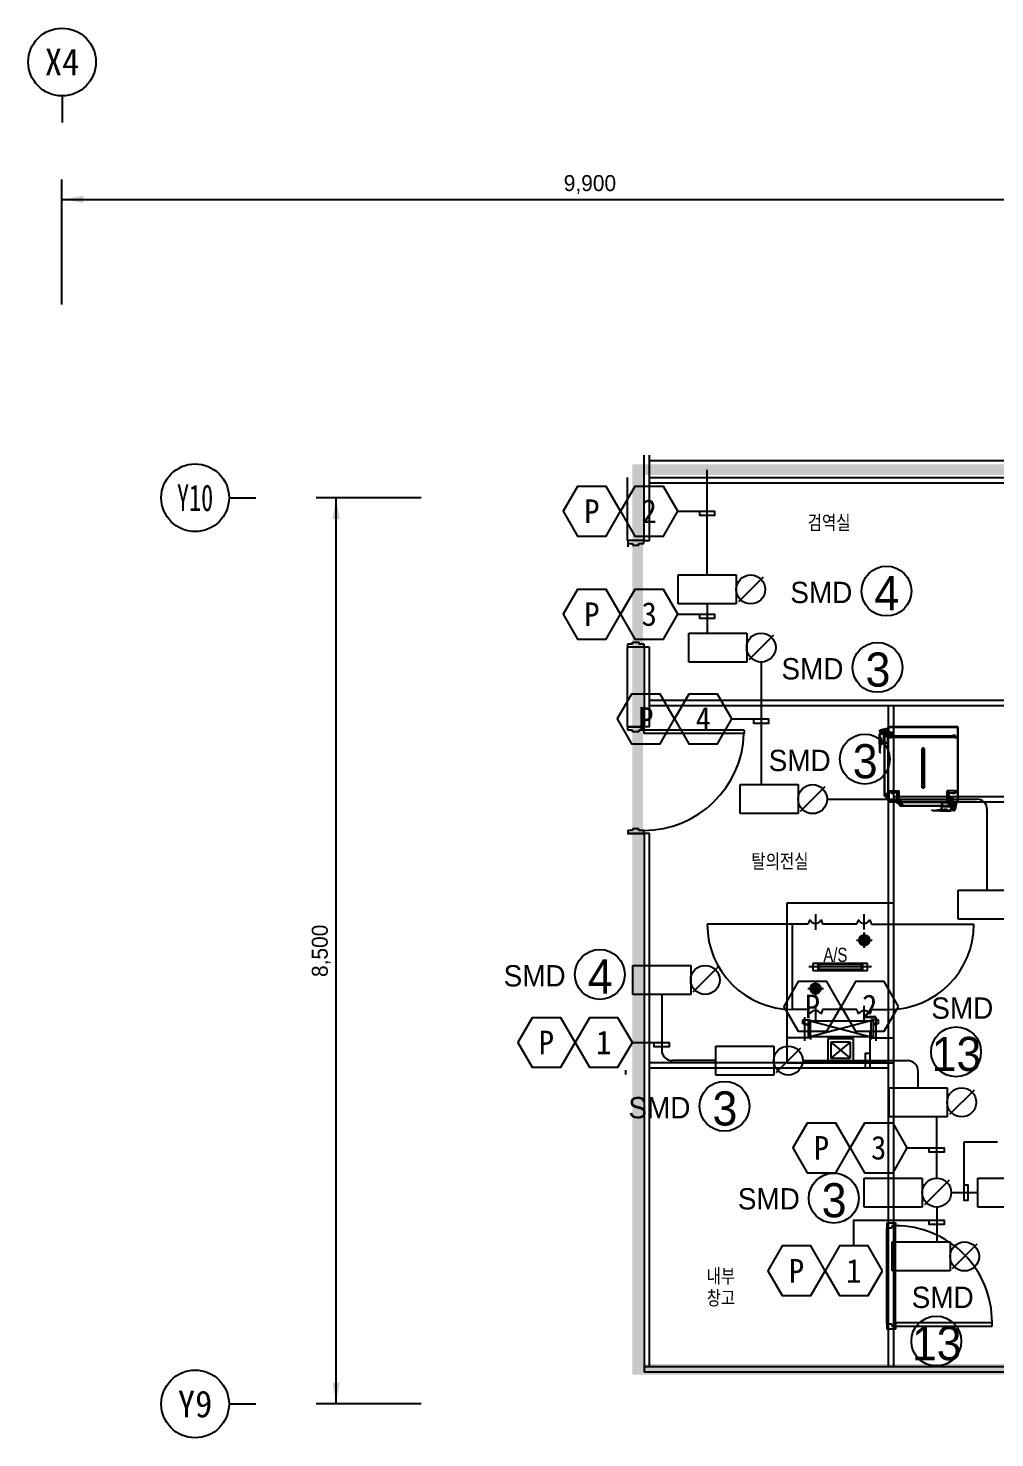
# Model space of a CAD drawing. Header units: millimetres. Extents: x 2753 to 31506, y 970 to 22960.
# Drawn here: x 4165 to 13228, y 7774 to 20997 of the extents above; entities that cross this region are included whole.
import ezdxf
from ezdxf.enums import TextEntityAlignment as Align

# ---------------------------------------------------------------- set-up
doc = ezdxf.new("R2010")
doc.units = ezdxf.units.MM
doc.header["$LTSCALE"] = 120
doc.linetypes.add('HIDDENX2', pattern=[0.75, 0.5, -0.25])
for name, color, linetype in [('1구역', 41, 'Continuous'), ('ARCH', 9, 'Continuous'), ('DAMPER', 2, 'Continuous'), ('fire', 2, 'Continuous'), ('fire-l', 4, 'Continuous'), ('smd-f', 2, 'Continuous')]:
    doc.layers.add(name, color=color, linetype=linetype)
doc.styles.add('GHD', font='')
doc.styles.add('ghs', font='')
doc.styles.add('TT', font='')
doc.styles.add('돋움', font='')
doc.styles.add('울릉도l', font='')
doc.styles.get('GHD').set_extended_font_data('Dotum')
doc.styles.get('ghs').set_extended_font_data('Dotum')
doc.styles.get('TT').set_extended_font_data('Dotum')
doc.styles.get('돋움').set_extended_font_data('DotumChe')
doc.styles.get('울릉도l').set_extended_font_data('Dotum')

# ---------------------------------------------------------------- blocks, each defined once
blk = doc.blocks.new('주열마킹$0$')
blk.add_line((0, 5), (0, 0))
blk.add_circle((0, 11.35), 6.35)
at = {"color": 3, "style": '돋움'}
blk.add_attdef('NO', text='', height=5, dxfattribs=at).set_placement((0, 11.35), align=Align.MIDDLE_CENTER)
blk = doc.blocks.new('*U2')
blk.add_line((0, 5), (0, 0))
blk.add_circle((0, 11.35), 6.35)
at = {"color": 3, "style": '돋움'}
blk.add_attdef('NO', text='', height=5, dxfattribs=at).set_placement((0, 11.35), align=Align.MIDDLE_CENTER)
blk = doc.blocks.new('e-22-1')
at = {"layer": 'DAMPER'}
blk.add_line((-5, 1), (-1, 1), dxfattribs=at)
at = {"layer": 'fire'}
for p, q in [((-5, -1), (-5, 1)), ((-1, 1), (-1, -1)), ((0.85, 0.85), (-0.85, -0.85)), ((-1, -1), (-5, -1))]:
    blk.add_line(p, q, dxfattribs=at)
blk.add_circle((0, 0), 1, dxfattribs=at)

msp = doc.modelspace()

# ---------------------------------------------------------------- linework, layer by layer
at = {"layer": '1구역', "color": 2, "linetype": 'HIDDENX2', "ltscale": 7, "const_width": 100, "elevation": 0}
msp.add_lwpolyline([(9880, 16855), (9880, 8418), (21157, 8418), (21157, 16855)], close=True, dxfattribs=at)
at = {"layer": 'ARCH', "color": 1}
for p, q in [((4482, 18405, 0), (4482, 19578, 0)), ((4482, 19391, 0), (14382, 19391, 0)), ((7849, 16592, 0), (6865, 16592, 0)), ((7052, 8092, 0), (7052, 16592, 0)), ((7849, 8092, 0), (6865, 8092, 0))]:
    msp.add_line(p, q, dxfattribs=at)
at = {"layer": 'ARCH', "color": 9}
for p, q in [((9942, 16192, 0), (9942, 16992, 0)), ((9942, 16942, 0), (9942, 16942, 0)), ((9992, 16192, 0), (9992, 16992, 0)), ((9992, 16192, 0), (9992, 16942, 0)), ((9992, 16942, 0), (9992, 16942, 0)), ((9992, 16942, 0), (17332, 16942, 0)), ((9782, 16782, 0), (9782, 16192, 0)), ((9992, 16782, 0), (14032, 16782, 0)), ((9992, 16732, 0), (13332, 16732, 0)), ((9942, 16192, 0), (9782, 16192, 0)), ((9937, 16192, 0), (9787, 16192, 0)), ((9787, 16192, 0), (9787, 16162, 0)), ((9937, 16192, 0), (9787, 16192, 0)), ((9787, 16192, 0), (9787, 16162, 0)), ((9787, 16162, 0), (9787, 16132, 0)), ((9787, 16162, 0), (9787, 16132, 0)), ((9787, 16162, 0), (9832, 16162, 0)), ((9787, 16162, 0), (9832, 16162, 0)), ((9832, 16162, 0), (9832, 16147, 0)), ((9832, 16162, 0), (9832, 16147, 0)), ((9832, 16147, 0), (9892, 16147, 0)), ((9832, 16147, 0), (9892, 16147, 0)), ((9892, 16147, 0), (9892, 16162, 0)), ((9892, 16162, 0), (9937, 16162, 0)), ((9892, 16147, 0), (9892, 16162, 0)), ((9892, 16162, 0), (9937, 16162, 0)), ((9937, 16162, 0), (9937, 16192, 0)), ((9937, 16162, 0), (9937, 16192, 0)), ((9942, 16192, 0), (9992, 16192, 0)), ((9787, 15192, 0), (9787, 15222, 0)), ((9787, 15222, 0), (9832, 15222, 0)), ((9787, 15192, 0), (9787, 15222, 0)), ((9787, 15222, 0), (9832, 15222, 0)), ((9832, 15222, 0), (9832, 15237, 0)), ((9832, 15237, 0), (9892, 15237, 0)), ((9832, 15222, 0), (9832, 15237, 0)), ((9832, 15237, 0), (9892, 15237, 0)), ((9892, 15237, 0), (9892, 15222, 0)), ((9892, 15237, 0), (9892, 15222, 0)), ((9892, 15222, 0), (9937, 15222, 0)), ((9892, 15222, 0), (9937, 15222, 0)), ((9937, 15222, 0), (9937, 15192, 0)), ((9937, 15222, 0), (9937, 15192, 0)), ((9782, 15192, 0), (9782, 14442, 0)), ((9942, 15192, 0), (9782, 15192, 0)), ((9937, 15192, 0), (9787, 15192, 0)), ((9937, 15192, 0), (9787, 15192, 0)), ((9942, 15192, 0), (9942, 14442, 0)), ((9992, 15192, 0), (9942, 15192, 0)), ((9992, 14442, 0), (9992, 15192, 0)), ((9992, 14442, 0), (9992, 15192, 0)), ((9992, 14692, 0), (14032, 14692, 0)), ((9992, 14642, 0), (14032, 14642, 0)), ((12232, 8442, 0), (12232, 14642, 0)), ((12282, 8442, 0), (12282, 14642, 0)), ((9942, 14442, 0), (9782, 14442, 0)), ((9787, 14442, 0), (9937, 14442, 0)), ((9787, 14412, 0), (9787, 14442, 0)), ((9787, 14442, 0), (9937, 14442, 0)), ((9787, 14412, 0), (9787, 14442, 0)), ((9937, 14442, 0), (9937, 14412, 0)), ((9937, 14442, 0), (9937, 14412, 0)), ((9992, 14442, 0), (9942, 14442, 0)), ((12222, 14429, 0), (12150, 14413, 0)), ((12150, 14403, 0), (12150, 14413, 0)), ((12222, 14429, 0), (12167, 14413, 0)), ((12167, 14403, 0), (12167, 14413, 0)), ((12222, 14429, 0), (12232, 14429, 0)), ((12222, 14394, 0), (12222, 14429, 0)), ((12222, 14424, 0), (12232, 14424, 0)), ((12222, 14389, 0), (12222, 14424, 0)), ((12222, 14424, 0), (12222, 14398, 0)), ((12222, 14424, 0), (12222, 14398, 0)), ((12882, 14442, 0), (12232, 14442, 0)), ((12232, 14442, 0), (12232, 14342, 0)), ((12232, 14429, 0), (12232, 14394, 0)), ((12232, 14424, 0), (12232, 14389, 0)), ((12234, 14343, 0), (12234, 14441, 0)), ((12234, 14441, 0), (12881, 14441, 0)), ((12881, 14343, 0), (12881, 14441, 0)), ((12881, 14441, 0), (12881, 14343, 0)), ((12882, 14442, 0), (12882, 14342, 0)), ((12882, 14342, 0), (12882, 14442, 0)), ((12882, 14429, 0), (12882, 14394, 0)), ((12882, 14424, 0), (12882, 14389, 0)), ((9832, 14412, 0), (9787, 14412, 0)), ((9832, 14412, 0), (9787, 14412, 0)), ((9832, 14397, 0), (9832, 14412, 0)), ((9832, 14397, 0), (9832, 14412, 0)), ((9892, 14397, 0), (9832, 14397, 0)), ((9892, 14397, 0), (9832, 14397, 0)), ((9937, 14412, 0), (9892, 14412, 0)), ((9892, 14412, 0), (9892, 14397, 0)), ((9937, 14412, 0), (9892, 14412, 0)), ((9892, 14412, 0), (9892, 14397, 0)), ((10877, 14412, 0), (9937, 14412, 0)), ((9937, 14412, 0), (9937, 14382, 0)), ((10877, 14412, 0), (9937, 14412, 0)), ((9937, 14412, 0), (9937, 14382, 0)), ((10877, 14382, 0), (9937, 14382, 0)), ((10877, 14382, 0), (9937, 14382, 0)), ((10877, 14412, 0), (10877, 14382, 0)), ((10877, 14412, 0), (10877, 14382, 0)), ((12146, 14379, 0), (12194, 14379, 0)), ((12146, 14285, 0), (12146, 14379, 0)), ((12146, 14280, 0), (12146, 14379, 0)), ((12194, 14285, 0), (12146, 14285, 0)), ((12151, 14379, 0), (12149, 14374, 0)), ((12149, 14374, 0), (12149, 14317, 0)), ((12149, 14317, 0), (12166, 14285, 0)), ((12222, 14403, 0), (12150, 14403, 0)), ((12151, 14403, 0), (12151, 14395, 0)), ((12151, 14401, 0), (12166, 14401, 0)), ((12151, 14395, 0), (12155, 14387, 0)), ((12161, 14280, 0), (12166, 14285, 0)), ((12166, 14395, 0), (12162, 14387, 0)), ((12166, 14398, 0), (12166, 14390, 0)), ((12166, 14397, 0), (12222, 14397, 0)), ((12222, 14403, 0), (12167, 14403, 0)), ((12168, 14403, 0), (12168, 14395, 0)), ((12168, 14401, 0), (12183, 14401, 0)), ((12168, 14395, 0), (12172, 14387, 0)), ((12170, 14395, 0), (12170, 14379, 0)), ((12183, 14395, 0), (12179, 14387, 0)), ((12183, 14403, 0), (12183, 14395, 0)), ((12183, 14397, 0), (12222, 14397, 0)), ((12185, 14379, 0), (12185, 14285, 0)), ((12188, 14382, 0), (12188, 14379, 0)), ((12194, 14379, 0), (12194, 14285, 0)), ((12226, 14379, 0), (12194, 14379, 0)), ((12194, 14379, 0), (12194, 13805, 0)), ((12195, 14378, 0), (12225, 14378, 0)), ((12195, 13806, 0), (12195, 14378, 0)), ((12195, 14293, 0), (12195, 14273, 0)), ((12225, 14293, 0), (12195, 14293, 0)), ((12196, 14292, 0), (12226, 14292, 0)), ((12196, 14273, 0), (12196, 14292, 0)), ((12207, 14397, 0), (12207, 14367, 0)), ((12212, 14365, 0), (12226, 14365, 0)), ((12212, 14365, 0), (12212, 14357, 0)), ((12212, 14357, 0), (12213, 14357, 0)), ((12213, 14364, 0), (12213, 14348, 0)), ((12214, 14364, 0), (12213, 14364, 0)), ((12213, 14357, 0), (12213, 14364, 0)), ((12213, 14364, 0), (12226, 14364, 0)), ((12213, 14348, 0), (12225, 14348, 0)), ((12214, 14349, 0), (12214, 14364, 0)), ((12226, 14349, 0), (12214, 14349, 0)), ((12219, 14377, 0), (12230, 14377, 0)), ((12232, 14394, 0), (12222, 14394, 0)), ((12232, 14389, 0), (12222, 14389, 0)), ((12225, 14378, 0), (12225, 13806, 0)), ((12225, 14348, 0), (12225, 14293, 0)), ((12226, 14364, 0), (12226, 14379, 0)), ((12226, 14379, 0), (12263, 14379, 0)), ((12263, 14364, 0), (12226, 14364, 0)), ((12226, 14292, 0), (12226, 14349, 0)), ((12232, 14342, 0), (12257, 14342, 0)), ((12274, 14391, 0), (12234, 14391, 0)), ((12234, 14391, 0), (12234, 14351, 0)), ((12234, 14351, 0), (12274, 14351, 0)), ((12256, 14343, 0), (12234, 14343, 0)), ((12255, 14376, 0), (12249, 14376, 0)), ((12249, 14367, 0), (12255, 14367, 0)), ((12281, 14363, 0), (12256, 14363, 0)), ((12256, 14363, 0), (12256, 14343, 0)), ((12257, 14342, 0), (12257, 14362, 0)), ((12257, 14362, 0), (12281, 14362, 0)), ((12257, 14360, 0), (12857, 14360, 0)), ((12257, 14342, 0), (12257, 14360, 0)), ((12857, 14342, 0), (12257, 14342, 0)), ((12263, 14379, 0), (12263, 14364, 0)), ((12274, 14351, 0), (12274, 14391, 0)), ((12276, 14368, 0), (12276, 14353, 0)), ((12281, 14362, 0), (12281, 14363, 0)), ((12859, 14363, 0), (12834, 14363, 0)), ((12834, 14362, 0), (12834, 14363, 0)), ((12834, 14362, 0), (12857, 14362, 0)), ((12839, 14366, 0), (12839, 14356, 0)), ((12857, 14362, 0), (12857, 14342, 0)), ((12857, 14360, 0), (12857, 14342, 0)), ((12882, 14342, 0), (12857, 14342, 0)), ((12857, 14342, 0), (12882, 14342, 0)), ((12859, 14343, 0), (12859, 14363, 0)), ((12881, 14343, 0), (12859, 14343, 0)), ((12881, 13742, 0), (12881, 14342, 0)), ((12882, 14342, 0), (12882, 13741, 0)), ((12146, 14280, 0), (12148, 14208, 0)), ((12153, 14198, 0), (12148, 14208, 0)), ((12152, 14208, 0), (12161, 14280, 0)), ((12156, 14198, 0), (12152, 14208, 0)), ((12153, 14198, 0), (12156, 14198, 0)), ((12195, 14273, 0), (12196, 14273, 0)), ((12548, 14241, 0), (12567, 14241, 0)), ((12548, 13872, 0), (12548, 14241, 0)), ((12548, 14228, 0), (12567, 14228, 0)), ((12551, 14225, 0), (12563, 14225, 0)), ((12551, 13888, 0), (12551, 14225, 0)), ((12557, 14252, 0), (12557, 13861, 0)), ((12563, 14225, 0), (12563, 13888, 0)), ((12567, 14241, 0), (12567, 13872, 0)), ((12567, 13884, 0), (12548, 13884, 0)), ((12563, 13888, 0), (12551, 13888, 0)), ((12194, 13805, 0), (12220, 13805, 0)), ((12194, 13794, 0), (12194, 13805, 0)), ((12194, 13805, 0), (12220, 13805, 0)), ((12194, 13794, 0), (12194, 13805, 0)), ((12194, 13805, 0), (12226, 13805, 0)), ((12220, 13794, 0), (12194, 13794, 0)), ((12225, 13806, 0), (12195, 13806, 0)), ((12207, 13825, 0), (12207, 13778, 0)), ((12207, 13807, 0), (12207, 13800, 0)), ((12217, 13775, 0), (12241, 13775, 0)), ((12220, 13805, 0), (12220, 13794, 0)), ((12232, 13804, 0), (12220, 13804, 0)), ((12232, 13795, 0), (12220, 13795, 0)), ((12221, 13788, 0), (12232, 13788, 0)), ((12221, 13762, 0), (12221, 13788, 0)), ((12232, 13762, 0), (12221, 13762, 0)), ((12232, 13762, 0), (12221, 13762, 0)), ((12222, 13788, 0), (12222, 13795, 0)), ((12231, 13788, 0), (12231, 13795, 0)), ((12232, 13842, 0), (12257, 13842, 0)), ((12232, 13741, 0), (12232, 13842, 0)), ((12232, 13804, 0), (12232, 13795, 0)), ((12232, 13788, 0), (12232, 13762, 0)), ((12232, 13788, 0), (12232, 13762, 0)), ((12234, 13841, 0), (12234, 13742, 0)), ((12256, 13841, 0), (12234, 13841, 0)), ((12256, 13821, 0), (12256, 13841, 0)), ((12282, 13821, 0), (12256, 13821, 0)), ((12257, 13842, 0), (12257, 13824, 0)), ((12257, 13842, 0), (12257, 13822, 0)), ((12257, 13822, 0), (12282, 13822, 0)), ((12258, 13842, 0), (12332, 13842, 0)), ((12258, 13842, 0), (12258, 13824, 0)), ((12314, 13824, 0), (12258, 13824, 0)), ((12282, 13822, 0), (12282, 13821, 0)), ((12282, 13790, 0), (14032, 13790, 0)), ((12311, 13789, 0), (12311, 13764, 0)), ((12312, 13789, 0), (12311, 13789, 0)), ((12311, 13764, 0), (12331, 13764, 0)), ((12312, 13766, 0), (12312, 13789, 0)), ((12332, 13766, 0), (12312, 13766, 0)), ((12332, 13842, 0), (12314, 13824, 0)), ((12314, 13767, 0), (12314, 13824, 0)), ((12332, 13767, 0), (12314, 13767, 0)), ((12331, 13764, 0), (12331, 13742, 0)), ((12332, 13767, 0), (12332, 13842, 0)), ((12332, 13741, 0), (12332, 13766, 0)), ((12567, 13872, 0), (12548, 13872, 0)), ((12856, 13842, 0), (12782, 13842, 0)), ((12782, 13767, 0), (12782, 13842, 0)), ((12782, 13842, 0), (12800, 13824, 0)), ((12782, 13842, 0), (12800, 13824, 0)), ((12782, 13767, 0), (12782, 13842, 0)), ((12856, 13842, 0), (12782, 13842, 0)), ((12782, 13767, 0), (12800, 13767, 0)), ((12782, 13741, 0), (12782, 13766, 0)), ((12782, 13766, 0), (12802, 13766, 0)), ((12804, 13764, 0), (12784, 13764, 0)), ((12784, 13764, 0), (12784, 13742, 0)), ((12792, 13742, 0), (12792, 13782, 0)), ((12792, 13782, 0), (12832, 13782, 0)), ((12800, 13824, 0), (12856, 13824, 0)), ((12800, 13767, 0), (12800, 13824, 0)), ((12802, 13766, 0), (12802, 13789, 0)), ((12802, 13789, 0), (12804, 13789, 0)), ((12804, 13789, 0), (12804, 13764, 0)), ((12819, 13771, 0), (12804, 13771, 0)), ((12804, 13771, 0), (12804, 13734, 0)), ((12807, 13757, 0), (12807, 13763, 0)), ((12816, 13763, 0), (12816, 13757, 0)), ((12819, 13734, 0), (12819, 13771, 0)), ((12832, 13822, 0), (12857, 13822, 0)), ((12832, 13821, 0), (12832, 13822, 0)), ((12859, 13821, 0), (12832, 13821, 0)), ((12832, 13782, 0), (12832, 13742, 0)), ((12856, 13842, 0), (12856, 13824, 0)), ((12857, 13824, 0), (12857, 13842, 0)), ((12857, 13842, 0), (12881, 13842, 0)), ((12857, 13822, 0), (12857, 13842, 0)), ((12859, 13841, 0), (12859, 13821, 0)), ((12881, 13841, 0), (12859, 13841, 0)), ((12882, 13741, 0), (12232, 13741, 0)), ((12232, 13741, 0), (12356, 13741, 0)), ((12234, 13742, 0), (12881, 13742, 0)), ((12355, 13742, 0), (12234, 13742, 0)), ((12245, 13741, 0), (12334, 13741, 0)), ((12245, 13741, 0), (12334, 13741, 0)), ((12245, 13741, 0), (12334, 13741, 0)), ((12282, 13740, 0), (14032, 13740, 0)), ((12304, 13741, 0), (12339, 13741, 0)), ((12304, 13741, 0), (12339, 13741, 0)), ((12304, 13741, 0), (12339, 13741, 0)), ((12332, 13741, 0), (12307, 13741, 0)), ((12307, 13741, 0), (12307, 13730, 0)), ((12332, 13741, 0), (12307, 13741, 0)), ((12307, 13741, 0), (12307, 13730, 0)), ((12307, 13730, 0), (12332, 13730, 0)), ((12319, 13725, 0), (12319, 13749, 0)), ((12369, 13716, 0), (12323, 13716, 0)), ((12332, 13730, 0), (12332, 13741, 0)), ((12332, 13740, 0), (12339, 13740, 0)), ((12333, 13731, 0), (12339, 13731, 0)), ((12349, 13729, 0), (12338, 13729, 0)), ((12338, 13729, 0), (12338, 13703, 0)), ((12338, 13703, 0), (12349, 13703, 0)), ((12338, 13703, 0), (12349, 13703, 0)), ((12339, 13741, 0), (12339, 13729, 0)), ((12348, 13741, 0), (12339, 13741, 0)), ((12351, 13716, 0), (12344, 13716, 0)), ((12348, 13741, 0), (12348, 13729, 0)), ((12349, 13702, 0), (12349, 13734, 0)), ((12349, 13703, 0), (12349, 13729, 0)), ((12349, 13703, 0), (12349, 13729, 0)), ((12819, 13702, 0), (12349, 13702, 0)), ((12818, 13733, 0), (12351, 13733, 0)), ((12351, 13733, 0), (12351, 13703, 0)), ((12351, 13703, 0), (12818, 13703, 0)), ((12356, 13742, 0), (12377, 13742, 0)), ((12638, 13664, 0), (12648, 13660, 0)), ((12638, 13661, 0), (12638, 13664, 0)), ((12638, 13661, 0), (12648, 13656, 0)), ((12648, 13660, 0), (12720, 13669, 0)), ((12720, 13654, 0), (12648, 13656, 0)), ((12714, 13703, 0), (12714, 13704, 0)), ((12714, 13704, 0), (12732, 13704, 0)), ((12734, 13703, 0), (12714, 13703, 0)), ((12720, 13669, 0), (12725, 13674, 0)), ((12720, 13654, 0), (12819, 13654, 0)), ((12819, 13702, 0), (12725, 13702, 0)), ((12725, 13702, 0), (12725, 13654, 0)), ((12819, 13693, 0), (12725, 13693, 0)), ((12757, 13657, 0), (12725, 13674, 0)), ((12725, 13654, 0), (12819, 13654, 0)), ((12732, 13704, 0), (12732, 13734, 0)), ((12732, 13734, 0), (12789, 13734, 0)), ((12788, 13733, 0), (12734, 13733, 0)), ((12734, 13733, 0), (12734, 13703, 0)), ((12814, 13657, 0), (12757, 13657, 0)), ((12882, 13741, 0), (12782, 13741, 0)), ((12784, 13742, 0), (12881, 13742, 0)), ((12788, 13721, 0), (12788, 13733, 0)), ((12804, 13721, 0), (12788, 13721, 0)), ((12789, 13734, 0), (12789, 13723, 0)), ((12789, 13723, 0), (12804, 13723, 0)), ((12832, 13742, 0), (12792, 13742, 0)), ((12832, 13742, 0), (12792, 13742, 0)), ((12798, 13720, 0), (12798, 13721, 0)), ((12798, 13721, 0), (12804, 13721, 0)), ((12806, 13720, 0), (12798, 13720, 0)), ((12804, 13734, 0), (12819, 13734, 0)), ((12804, 13721, 0), (12804, 13734, 0)), ((12804, 13723, 0), (12804, 13721, 0)), ((12806, 13720, 0), (12806, 13734, 0)), ((12838, 13716, 0), (12808, 13716, 0)), ((12819, 13659, 0), (12814, 13657, 0)), ((12817, 13727, 0), (12817, 13739, 0)), ((12818, 13703, 0), (12818, 13733, 0)), ((12819, 13734, 0), (12819, 13702, 0)), ((12819, 13654, 0), (12819, 13702, 0)), ((12822, 13696, 0), (12819, 13696, 0)), ((12835, 13678, 0), (12819, 13678, 0)), ((12835, 13692, 0), (12828, 13688, 0)), ((12835, 13677, 0), (12828, 13680, 0)), ((12835, 13675, 0), (12828, 13671, 0)), ((12835, 13660, 0), (12828, 13663, 0)), ((12829, 13741, 0), (12829, 13731, 0)), ((12829, 13731, 0), (12864, 13731, 0)), ((12838, 13675, 0), (12830, 13675, 0)), ((12834, 13741, 0), (12834, 13731, 0)), ((12834, 13731, 0), (12869, 13731, 0)), ((12843, 13692, 0), (12835, 13692, 0)), ((12843, 13677, 0), (12835, 13677, 0)), ((12843, 13660, 0), (12835, 13660, 0)), ((12837, 13675, 0), (12837, 13731, 0)), ((12837, 13692, 0), (12837, 13731, 0)), ((12864, 13731, 0), (12838, 13731, 0)), ((12864, 13731, 0), (12838, 13731, 0)), ((12841, 13677, 0), (12841, 13692, 0)), ((12841, 13660, 0), (12841, 13675, 0)), ((12843, 13731, 0), (12843, 13659, 0)), ((12843, 13731, 0), (12843, 13676, 0)), ((12843, 13676, 0), (12853, 13676, 0)), ((12843, 13659, 0), (12853, 13659, 0)), ((12869, 13731, 0), (12853, 13659, 0)), ((12869, 13731, 0), (12853, 13676, 0)), ((12864, 13731, 0), (12864, 13741, 0)), ((12869, 13731, 0), (12869, 13741, 0)), ((9942, 13442, 0), (9782, 13442, 0)), ((9832, 13472, 0), (9787, 13472, 0)), ((9787, 13472, 0), (9787, 13442, 0)), ((9832, 13472, 0), (9787, 13472, 0)), ((9787, 13472, 0), (9787, 13442, 0)), ((9787, 13442, 0), (9937, 13442, 0)), ((9787, 13442, 0), (9937, 13442, 0)), ((9892, 13487, 0), (9832, 13487, 0)), ((9832, 13487, 0), (9832, 13472, 0)), ((9892, 13487, 0), (9832, 13487, 0)), ((9832, 13487, 0), (9832, 13472, 0)), ((9892, 13472, 0), (9892, 13487, 0)), ((9892, 13472, 0), (9892, 13487, 0)), ((9937, 13472, 0), (9892, 13472, 0)), ((9937, 13472, 0), (9892, 13472, 0)), ((9937, 13442, 0), (9937, 13472, 0)), ((9937, 13442, 0), (9937, 13472, 0)), ((9942, 13442, 0), (9942, 8392, 0)), ((9992, 13442, 0), (9942, 13442, 0)), ((9992, 8442, 0), (9992, 13442, 0)), ((11282, 11292, 0), (11282, 12792, 0)), ((11282, 12792, 0), (12282, 12792, 0)), ((12282, 11292, 0), (12282, 12792, 0)), ((12282, 11559, 0), (12282, 12792, 0)), ((11332, 12592, 0), (10532, 12592, 0)), ((11333, 11792, 0), (11333, 12592, 0)), ((11479, 12592, 0), (11333, 12592, 0)), ((11548, 12686, 0), (11548, 12540, 0)), ((11935, 12592, 0), (11616, 12592, 0)), ((12005, 12541, 0), (12005, 12687, 0)), ((12071, 12592, 0), (12233, 12592, 0)), ((12233, 11792, 0), (12233, 12592, 0)), ((12233, 12592, 0), (13033, 12592, 0)), ((11932, 12442, 0), (12078, 12442, 0)), ((12005, 12369, 0), (12005, 12515, 0)), ((12005, 12515, 0), (12005, 12369, 0)), ((12073, 12192, 0), (11486, 12192, 0)), ((12036, 12224, 0), (11523, 12224, 0)), ((11523, 12224, 0), (11523, 12159, 0)), ((11569, 12224, 0), (11569, 12159, 0)), ((11979, 12213, 0), (11580, 12213, 0)), ((11580, 12213, 0), (11580, 12170, 0)), ((11580, 12170, 0), (11979, 12170, 0)), ((11979, 12170, 0), (11979, 12213, 0)), ((11990, 12159, 0), (11990, 12224, 0)), ((12036, 12159, 0), (12036, 12224, 0)), ((11523, 12159, 0), (12036, 12159, 0)), ((11548, 12061, 0), (11548, 11916, 0)), ((11548, 11916, 0), (11548, 12061, 0)), ((11475, 11988, 0), (11621, 11988, 0)), ((11477, 11792, 0), (11333, 11792, 0)), ((11548, 11828, 0), (11548, 11682, 0)), ((11936, 11792, 0), (11614, 11792, 0)), ((12005, 11682, 0), (12005, 11827, 0)), ((12072, 11792, 0), (12233, 11792, 0)), ((11427, 11695, 0), (11499, 11695, 0)), ((11427, 11657, 0), (11427, 11695, 0)), ((11427, 11657, 0), (11467, 11657, 0)), ((11447, 11497, 0), (11447, 11719, 0)), ((11467, 11643, 0), (11467, 11657, 0)), ((11477, 11685, 0), (12087, 11685, 0)), ((11477, 11685, 0), (11477, 11535, 0)), ((12067, 11685, 0), (11497, 11535, 0)), ((11497, 11685, 0), (12067, 11535, 0)), ((11497, 11685, 0), (11497, 11535, 0)), ((12137, 11695, 0), (12066, 11695, 0)), ((12067, 11685, 0), (12067, 11535, 0)), ((12087, 11685, 0), (12087, 11535, 0)), ((12097, 11643, 0), (12097, 11657, 0)), ((12137, 11657, 0), (12097, 11657, 0)), ((12117, 11497, 0), (12117, 11719, 0)), ((12137, 11657, 0), (12137, 11695, 0)), ((11499, 11525, 0), (11282, 11525, 0)), ((12087, 11535, 0), (11477, 11535, 0)), ((11499, 11525, 0), (11499, 11510, 0)), ((11662, 11517, 0), (11662, 11306, 0)), ((11902, 11517, 0), (11662, 11517, 0)), ((11902, 11306, 0), (11902, 11517, 0)), ((12066, 11525, 0), (12282, 11525, 0)), ((12066, 11525, 0), (12066, 11510, 0)), ((11872, 11487, 0), (11692, 11336, 0)), ((11692, 11487, 0), (11872, 11336, 0)), ((11692, 11487, 0), (11692, 11336, 0)), ((11872, 11487, 0), (11692, 11487, 0)), ((11872, 11487, 0), (11872, 11336, 0)), ((12232, 11292, 0), (9992, 11292, 0)), ((12232, 11242, 0), (9992, 11242, 0)), ((11282, 11292, 0), (12282, 11292, 0)), ((11662, 11306, 0), (11902, 11306, 0)), ((11692, 11336, 0), (11872, 11336, 0)), ((9767, 11222, 0), (9767, 11182, 0)), ((12217, 9792, 0), (12297, 9792, 0)), ((12217, 9792, 0), (12217, 9742, 0)), ((12232, 9792, 0), (12282, 9792, 0)), ((12297, 9792, 0), (12297, 9762, 0)), ((12262, 9742, 0), (12217, 9742, 0)), ((12217, 8842, 0), (12217, 9742, 0)), ((12262, 9762, 0), (12262, 9742, 0)), ((12297, 9762, 0), (12262, 9762, 0)), ((12262, 9762, 0), (12262, 9742, 0)), ((12297, 8856, 0), (12297, 9762, 0)), ((12217, 8842, 0), (12262, 8842, 0)), ((12217, 8842, 0), (12217, 8792, 0)), ((12297, 8792, 0), (12217, 8792, 0)), ((12282, 8792, 0), (12232, 8792, 0)), ((12282, 8792, 0), (12232, 8792, 0)), ((12262, 8842, 0), (12262, 8821, 0)), ((12262, 8821, 0), (12297, 8821, 0)), ((12297, 8856, 0), (13203, 8856, 0)), ((12297, 8856, 0), (12297, 8821, 0)), ((12297, 8821, 0), (12297, 8792, 0)), ((12297, 8821, 0), (13203, 8821, 0)), ((13203, 8821, 0), (13203, 8856, 0)), ((9942, 8442, 0), (20922, 8442, 0)), ((9942, 8392, 0), (20922, 8392, 0))]:
    msp.add_line(p, q, dxfattribs=at)
for centre, radius in [((12155, 14299, 0), 2.5), ((12161, 14334, 0), 2.5), ((12161, 14319, 0), 2.5), ((12740, 13663, 0), 2.5), ((12759, 13669, 0), 2.5), ((12774, 13669, 0), 2.5), ((12005, 12442, 0), 49), ((12005, 12442, 0), 34.2), ((12005, 12442, 0), 22.4), ((11548, 11988, 0), 49), ((11548, 11988, 0), 34.2), ((11548, 11988, 0), 22.4)]:
    msp.add_circle(centre, radius, dxfattribs=at)
for centre, radius, start, end in [((9937, 14412, 0), 940, 270, 358.1729), ((12159, 14389, 0), 4, 201.759, 338.241), ((12170, 14377, 0), 18, 16.0579, 92.2361), ((12176, 14389, 0), 4, 201.759, 338.241), ((12249, 14371, 0), 4.5, 90, 270), ((12255, 14371, 0), 4.5, 270, 90), ((12812, 13763, 0), 4.5, 0, 180), ((12812, 13757, 0), 4.5, 180, 0), ((12817, 13679, 0), 18, 357.7639, 73.9421), ((12829, 13684, 0), 4, 111.759, 248.241), ((12829, 13667, 0), 4, 111.759, 248.241), ((11332, 12592, 0), 800, 180, 270), ((11547, 12588, 0), 68.3, 138.2859, 176.4878), ((11548, 12657, 0), 57, 205.1504, 333.7356), ((11547, 12588, 0), 68.3, 3.5122, 40.6001), ((12003, 12588, 0), 68.3, 138.2859, 176.4878), ((12003, 12657, 0), 57, 205.1504, 333.7356), ((12003, 12588, 0), 68.3, 3.5122, 40.6001), ((12233, 12592, 0), 800, 270, 0), ((11545, 11796, 0), 68.3, 183.5122, 221.7141), ((11546, 11726, 0), 57, 26.2644, 154.8496), ((11545, 11796, 0), 68.3, 319.3999, 356.4878), ((12004, 11796, 0), 68.3, 183.5122, 221.7141), ((12005, 11726, 0), 57, 26.2644, 154.8496), ((12004, 11796, 0), 68.3, 319.3999, 356.4878), ((12298, 8858, 0), 905, 359.9151, 90.0361)]:
    msp.add_arc(centre, radius, start, end, dxfattribs=at)
at = {"layer": 'ARCH', "color": 1}
for points in [[(4682, 19424, 0), (4682, 19358, 0), (4482, 19391, 0)], [(7019, 16392, 0), (7086, 16392, 0), (7052, 16592, 0)], [(7019, 8292, 0), (7086, 8292, 0), (7052, 8092, 0)]]:
    msp.add_solid(points, dxfattribs=at)
at = {"layer": 'fire', "color": 2}
msp.add_line((13254, 10547, 0), (12939, 10547, 0), dxfattribs=at)
at = {"layer": 'fire', "color": 2, "elevation": 0}
for points in [[(10257, 16466), (10601, 16466), (10601, 16425), (10463, 16425), (10463, 16466)], [(10257, 15500), (10601, 15500), (10601, 15459), (10463, 15459), (10463, 15500)], [(10763, 14517), (11108, 14517), (11108, 14476), (10969, 14476), (10969, 14517)], [(12056, 11588), (12056, 11243), (12015, 11243), (12015, 11382), (12056, 11382)], [(9830, 11483), (10174, 11483), (10174, 11442), (10035, 11442), (10035, 11483)], [(12408, 10494), (12753, 10494), (12753, 10453), (12614, 10453), (12614, 10494)], [(12939, 10547), (12939, 10004), (12980, 10004), (12980, 10143), (12939, 10143)], [(11906, 9574), (11906, 9815), (12753, 9815), (12753, 9775), (12614, 9775), (12614, 9815)]]:
    msp.add_lwpolyline(points, dxfattribs=at)
at = {"layer": 'fire-l', "color": 6, "ltscale": 2}
for p, q in [((10532, 15868, 0), (10532, 16855, 0)), ((10532, 15596, 0), (10532, 15323, 0)), ((11038, 15051, 0), (11038, 13901, 0)), ((11656, 13765, 0), (13057, 13765, 0)), ((13157, 12910, 0), (13157, 13665, 0)), ((10105, 11933, 0), (10105, 11413, 0)), ((10612, 11313, 0), (10205, 11313, 0)), ((11428, 11313, 0), (12410, 11313, 0)), ((12510, 11057, 0), (12510, 11213, 0)), ((12684, 10210, 0), (12684, 10785, 0)), ((12820, 10074, 0), (13069, 10074, 0)), ((12684, 9938, 0), (12684, 9611, 0))]:
    msp.add_line(p, q, dxfattribs=at)
at = {"layer": 'fire-l', "color": 2, "elevation": 0}
for points in [[(9720, 16466), (9585, 16699), (9317, 16699), (9182, 16466), (9317, 16233), (9585, 16233)], [(10257, 16466), (10123, 16699), (9854, 16699), (9720, 16466), (9854, 16233), (10123, 16233)], [(9720, 15500), (9585, 15733), (9317, 15733), (9182, 15500), (9317, 15267), (9585, 15267)], [(10257, 15500), (10123, 15733), (9854, 15733), (9720, 15500), (9854, 15267), (10123, 15267)], [(10226, 14517), (10092, 14750), (9823, 14750), (9689, 14517), (9823, 14284), (10092, 14284)], [(10763, 14517), (10629, 14750), (10360, 14750), (10226, 14517), (10360, 14284), (10629, 14284)], [(11787, 11821), (11653, 12053), (11384, 12053), (11250, 11821), (11384, 11588), (11653, 11588)], [(12324, 11821), (12190, 12053), (11921, 12053), (11787, 11821), (11921, 11588), (12190, 11588)], [(9293, 11483), (9158, 11715), (8890, 11715), (8755, 11483), (8890, 11250), (9158, 11250)], [(9830, 11483), (9695, 11715), (9427, 11715), (9293, 11483), (9427, 11250), (9695, 11250)], [(11871, 10494), (11737, 10726), (11468, 10726), (11334, 10494), (11468, 10261), (11737, 10261)], [(12408, 10494), (12274, 10726), (12006, 10726), (11871, 10494), (12006, 10261), (12274, 10261)], [(11637, 9341), (11503, 9574), (11234, 9574), (11100, 9341), (11234, 9109), (11503, 9109)], [(12174, 9341), (12040, 9574), (11771, 9574), (11637, 9341), (11771, 9109), (12040, 9109)]]:
    msp.add_lwpolyline(points, close=True, dxfattribs=at)
at = {"layer": 'fire-l', "color": 6, "ltscale": 2}
for centre, start, end in [((13057, 13665, 0), 0, 90), ((10205, 11413, 0), 180, 270), ((12410, 11213, 0), 0, 90)]:
    msp.add_arc(centre, 100, start, end, dxfattribs=at)
at = {"layer": 'smd-f'}
for centre in [(12213, 15717, 0), (12129, 15001, 0), (12010, 14141, 0), (9525, 12121, 0), (12865, 11395, 0), (10694, 10884, 0), (11718, 10023, 0), (12680, 8682, 0)]:
    msp.add_circle(centre, 234, dxfattribs=at)

# ---------------------------------------------------------------- block references
at = {"layer": 'ARCH', "color": 9, "xscale": 50, "yscale": 50, "zscale": 50}
msp.add_blockref('*U2', (4483, 20112, 0), dxfattribs=at).add_auto_attribs({'NO': 'X4'})
at = {"layer": 'ARCH', "color": 9}
ref = msp.add_blockref('주열마킹$0$', (6298, 16592, 0), dxfattribs=dict(at, xscale=50, yscale=50, zscale=50, rotation=90))
ref.add_attrib('NO', 'Y10', dxfattribs={"layer": '0', "color": 3, "height": 250, "style": '돋움', "width": 0.7}).set_placement((5730, 16592, 0), align=Align.MIDDLE_CENTER)
ref = msp.add_blockref('주열마킹$0$', (6298, 8092, 0), dxfattribs=dict(at, xscale=50, yscale=50, zscale=50, rotation=90))
ref.add_attrib('NO', 'Y9', dxfattribs={"layer": '0', "color": 3, "height": 250, "style": '돋움'}).set_placement((5730, 8092, 0), align=Align.MIDDLE_CENTER)
at = {"layer": 'fire-l', "ltscale": 2, "xscale": 136, "yscale": 136, "zscale": 136}
for p in [(10940, 15732, 0), (11038, 15187, 0), (11520, 13765, 0), (13565, 12774, 0), (10513, 12069, 0), (11292, 11313, 0), (12918, 10921, 0), (12684, 10074, 0), (13749, 10074, 0), (12945, 9475, 0)]:
    msp.add_blockref('e-22-1', p, dxfattribs=at)

# ---------------------------------------------------------------- texts
at = {"layer": 'ARCH', "color": 9, "style": 'GHD', "width": 0.8}
for s, p in [('검역실', (11474, 16293, 0)), ('탈의전실', (10946, 13116, -936)), ('A/S', (11621, 12238, 0)), ('내부', (10527, 9225, 0)), ('창고', (10527, 9019, 0))]:
    msp.add_text(s, height=133.3, dxfattribs=at).set_placement(p)
at = {"layer": 'ARCH', "color": 9, "insert": (9432, 19530, 0), "char_height": 150, "attachment_point": 5, "style": '울릉도l'}
msp.add_mtext('9,900', dxfattribs=at)
at = {"layer": 'ARCH', "color": 9, "insert": (6913, 12342, 0), "char_height": 150, "attachment_point": 5, "rotation": 90, "style": '울릉도l'}
msp.add_mtext('8,500', dxfattribs=at)
at = {"layer": 'fire', "style": '돋움'}
for s, p in [('P', (9451, 16466, 0)), ('2', (9988, 16466, 0)), ('P', (9451, 15500, 0)), ('3', (9988, 15500, 0)), ('P', (9957, 14517, 0)), ('4', (10495, 14517, 0)), ('P', (11518, 11821, 0)), ('2', (12056, 11821, 0)), ('P', (9024, 11483, 0)), ('1', (9561, 11483, 0)), ('P', (11603, 10494, 0)), ('3', (12140, 10494, 0)), ('P', (11369, 9341, 0)), ('1', (11906, 9341, 0))]:
    msp.add_text(s, height=222, dxfattribs=at).set_placement(p, align=Align.MIDDLE)
at = {"layer": 'smd-f', "style": 'ghs'}
for p in [(11311, 15604, 0), (11228, 14888, 0), (11108, 14028, 0), (8623, 12008, 0), (12633, 11705, 0), (9793, 10771, 0), (10819, 9916, 0), (12449, 8992, 0)]:
    msp.add_text('SMD', height=200, dxfattribs=at).set_placement(p)
at = {"layer": 'smd-f', "style": 'TT'}
for s, p in [('4', (12216, 15697, 0)), ('3', (12133, 14981, 0)), ('3', (12013, 14121, 0)), ('4', (9528, 12101, 0)), ('13', (12869, 11375, 0)), ('3', (10698, 10864, 0)), ('3', (11722, 10003, 0)), ('13', (12684, 8662, 0))]:
    msp.add_text(s, height=320, dxfattribs=at).set_placement(p, align=Align.MIDDLE)

doc.saveas('drawing.dxf')
